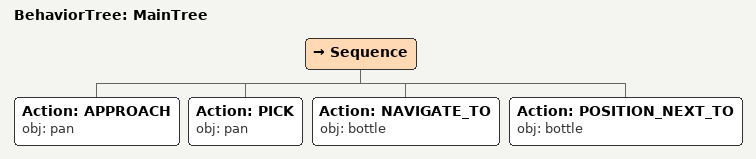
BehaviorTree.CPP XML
<root main_tree_to_execute="MainTree">
  <BehaviorTree ID="MainTree">
    <Sequence>
      <!-- Approach pan -->
      <Action ID="APPROACH" obj="pan" />
      <!-- Pick pan -->
      <Action ID="PICK" obj="pan" />
      <!-- Navigate to bottle (place to the right of bottle and banana) -->
      <Action ID="NAVIGATE_TO" obj="bottle" />
      <!-- Position next to bottle -->
      <Action ID="POSITION_NEXT_TO" obj="bottle" />
    </Sequence>
  </BehaviorTree>
</root>
